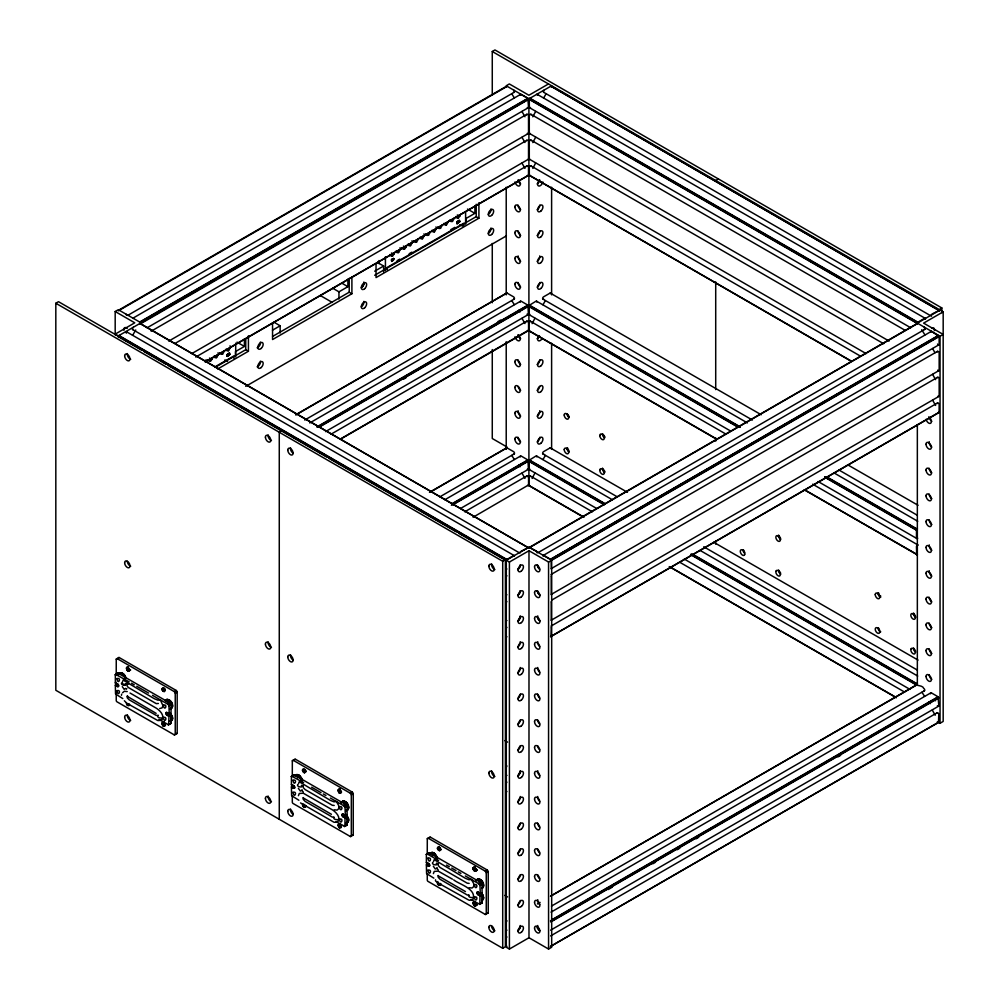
<?xml version="1.0" encoding="UTF-8"?>
<svg xmlns="http://www.w3.org/2000/svg" width="999" height="999" viewBox="0 0 999 999"><rect width="100%" height="100%" fill="white"/><g stroke="black" fill="none" stroke-linecap="round" stroke-linejoin="round"><path stroke-width="1.5" d="M170.367 723.651L171.029 723.164L171.029 704.695L170.255 703.234L117.857 673.101L115.347 674.924L115.347 682.866L117.42 684.065A1.498 0.862 60 0 1 118.481 685.901A1.498 0.862 60 0 1 117.42 686.513L115.347 685.314L115.534 694.005L122.802 698.588M346.441 825.311L347.103 824.824L347.103 806.355L346.328 804.882L294.031 774.762L291.421 776.585L291.421 784.527L293.494 785.726A1.498 0.862 60 0 1 294.555 787.562A1.498 0.862 60 0 1 293.494 788.174L291.421 786.975L291.608 795.654L298.876 800.249M392.719 260.689L393.406 258.441M481.293 903.183L482.067 902.609L482.055 884.127L481.293 882.804L428.996 852.671L426.386 854.495L426.386 862.449L428.459 863.636A1.498 0.862 60 0 1 429.52 865.471A1.498 0.862 60 0 1 428.459 866.083L426.386 864.897L426.573 873.576L433.841 878.158M168.981 716.283L169.206 713.698L166.908 712.637A1.498 0.862 60 0 0 165.846 713.249A1.498 0.862 60 0 0 166.908 715.084L168.981 716.283L168.631 724.837L158.853 719.405M345.055 817.931L345.279 815.359L342.982 814.297A1.498 0.862 60 0 0 341.92 814.909A1.498 0.862 60 0 0 342.982 816.745L345.055 817.931L344.867 826.398L336.263 821.827M426.386 854.495L427.16 853.92L438.611 860.526M471.228 899.749L479.832 904.32L480.007 895.853L477.947 894.654A1.498 0.862 60 0 1 476.885 892.819A1.498 0.862 60 0 1 477.947 892.207L480.232 893.281L480.007 895.853M118.319 337.063L119.268 335.377M530.244 98.102L529.32 99.45L529.295 107.093A1.349 0.787 -60 0 0 530.494 107.467M506.218 561.013L506.918 559.502L513.523 555.656A1.349 0.787 -60 0 1 514.448 555.943M506.231 767.419L506.93 765.908M506.231 922.227L506.93 920.716M917.182 323.738L917.894 322.227L924.5 318.381A1.349 0.787 -60 0 1 925.424 319.243M917.419 528.871L916.495 530.232L916.47 537.862A1.349 0.787 -60 0 0 917.681 538.236M923.788 690.684A1.349 0.787 60 0 0 924.737 690.134A1.349 0.787 60 0 0 923.788 688.473C922.701 684.59 913.873 686.301 917.419 683.678M118.319 310.864L507.167 86.326M506.218 86.913L506.918 86.214M506.231 293.731L506.93 293.044L513.536 296.815A1.349 0.787 60 0 1 513.786 299.126M527.572 175.499L528.496 175.212L528.521 167.607A1.349 0.787 60 0 0 527.559 165.946A1.349 0.787 60 0 0 526.61 166.496M506.231 448.539L506.93 447.852L513.536 451.623A1.349 0.787 60 0 1 514.497 453.284A1.349 0.787 60 0 1 513.536 453.833M530.469 321.715A1.349 0.787 -60 0 0 529.507 321.166A1.349 0.787 -60 0 0 528.558 322.827L528.558 330.169L527.584 330.731M530.469 476.523A1.349 0.787 -60 0 0 529.507 475.974A1.349 0.787 -60 0 0 528.558 477.634L528.558 484.977L527.584 485.526M528.946 547.939L917.806 323.401M916.845 323.988L917.119 323.339M938.198 412.575L939.122 412.287L939.16 404.682A1.349 0.787 60 0 0 938.198 403.022A1.349 0.787 60 0 0 937.237 403.584M550.611 946.403L938.498 722.452L938.785 714.497A1.349 0.787 60 0 0 937.824 712.836A1.349 0.787 60 0 0 936.862 713.386M535.639 111.451L532.817 116.808M535.639 137.25L532.817 142.595M535.639 163.049L532.817 168.406M534.915 318.281L532.105 323.626M534.915 473.089L532.105 478.434M227.585 354.333L227.06 354.907L227.947 354.021M227.248 355.007C228.783 354.046 227.21 358.104 227.185 354.433M456.968 222.178L457.642 221.566L457.117 223.714L457.867 221.853L456.993 221.94M457.142 222.278L457.48 221.266L458.216 221.566L457.542 223.127L457.904 221.179L457.255 221.803M116.221 692.831L116.246 700.661A1.261 0.724 60 0 0 116.883 701.76L174.288 734.889A1.898 1.099 60 0 0 175.237 734.34L175.237 693.244A1.898 1.099 60 0 0 174.288 691.608L117.208 658.653A1.898 1.099 60 0 0 116.259 659.203L116.221 674.687M118.182 658.441L118.219 658.066A1.898 1.099 60 0 1 119.168 657.529L176.249 690.471A1.898 1.099 60 0 1 177.185 692.12L177.185 733.204A1.898 1.099 60 0 1 176.249 733.753M126.411 668.269C126.998 665.471 130.469 669.155 129.258 670.791C123.826 672.027 130.22 663.96 126.461 667.844M129.458 704.707C129.058 707.217 126.074 704.52 126.411 702.946M162.038 688.835C162.712 685.689 166.833 690.721 164.323 691.683C157.305 687.974 169.193 687.087 163.561 691.483M162.038 723.513C162.625 720.716 166.096 724.4 164.885 726.036C159.078 727.185 166.533 719.055 162.238 722.752M171.653 708.279L170.117 708.965C174.775 707.005 169.268 697.464 165.235 700.511L166.596 699.525M171.428 708.216L172.54 706.068L171.491 702.534L168.956 699.874L167.407 699.837M171.791 719.767L170.117 714.16L170.742 713.798L172.54 718.406L170.117 721.315L171.653 720.629M292.295 795.991L292.32 802.322A1.261 0.724 60 0 0 292.957 803.421L350.362 836.538A1.898 1.099 60 0 0 351.311 835.988L351.311 794.904A1.898 1.099 60 0 0 350.362 793.256L293.281 760.314A1.898 1.099 60 0 0 292.332 760.851L292.295 776.348M302.485 769.917C303.259 766.495 307.592 772.602 304.408 772.739C298.139 767.669 309.827 769.605 304.408 772.739M338.112 790.484C338.698 787.699 342.17 791.383 340.959 793.019C335.527 794.255 341.908 786.188 338.162 790.059M338.112 825.162C338.698 822.377 342.17 826.061 340.959 827.696C335.527 828.933 341.908 820.866 338.162 824.737M347.727 809.939L346.191 810.626C351.373 808.628 344.118 797.751 340.959 802.959M347.502 809.864L348.127 809.502C349.613 806.168 346.865 801.435 343.244 801.048L342.62 801.41M347.864 821.415L346.191 815.821L346.815 815.459L348.614 820.067L346.191 822.964L347.727 822.277M352.31 835.414A1.898 1.099 60 0 0 353.259 834.864L353.259 793.768A1.898 1.099 60 0 0 352.31 792.132L295.592 759.327L292.332 760.851M427.247 873.913L427.285 880.244A1.261 0.724 60 0 0 427.909 881.33L485.314 914.46A1.898 1.099 60 0 0 486.263 913.91L486.263 872.814A1.898 1.099 60 0 0 485.314 871.178L428.246 838.223A1.898 1.099 60 0 0 427.297 838.773L427.247 854.257M437.437 847.839C438.124 844.692 442.245 849.724 439.735 850.686C432.717 846.99 444.592 846.091 438.973 850.486M526.61 140.697L526.635 140.434A1.349 0.787 60 0 1 528.521 141.808L528.533 158.716A1.349 0.787 60 0 1 527.834 159.378M473.064 868.406C473.588 865.746 476.785 868.943 476.073 870.604C474.425 872.989 471.004 867.07 475.024 867.282M473.064 903.084C473.663 900.286 477.122 903.97 475.924 905.618C470.479 906.842 476.873 898.775 473.114 902.659M483.254 887.324L481.893 888.311C485.526 885.251 478.958 876.061 475.911 880.868M477.584 879.332L478.209 878.97C481.655 879.32 483.953 883.378 483.441 886.637L482.817 887M482.467 900.124L482.517 894.455L483.566 897.976L481.893 900.661L483.741 897.876L481.955 893.281M486.925 913.186L487.275 913.323A1.898 1.099 60 0 0 488.224 912.786L488.224 871.69A1.898 1.099 60 0 0 487.275 870.042L430.544 837.249L427.297 838.773M567.494 447.889L568.968 450.961M778.583 569.917L778.533 570.367A3.159 1.823 60 0 0 780.768 574.238M878.533 592.782L879.607 595.566M937.237 377.784L937.274 377.51A1.349 0.787 60 0 1 939.16 378.883L939.172 395.804A1.349 0.787 60 0 1 937.974 396.166M913.548 647.827L913.486 648.289A3.159 1.823 60 0 0 915.721 652.16M122.353 682.23L123.227 680.007L124.95 679.432L124.338 680.344M121.453 695.304L121.653 694.143M157.642 715.684L157.767 716.67A3.134 1.811 0 0 0 161.576 717.944M298.426 783.89L299.3 781.668L301.024 781.093L300.412 782.005M298.426 795.691L299.3 793.468L303.296 793.218L332.605 809.977C336.039 812.212 340.784 817.095 338.149 821.365L334.852 822.289M333.716 817.332L333.841 818.318A3.134 1.811 0 0 0 337.65 819.605M433.379 861.8L434.265 859.577L435.989 859.015L435.377 859.914M433.379 873.613L434.265 871.39L438.261 871.14L452.422 879.157M468.681 895.254L468.793 896.24A3.134 1.811 0 0 0 472.602 897.514M208.541 359.89L209.141 361.226L210.589 361.076L212.65 357.517M224.625 350.599L222.565 354.17L221.116 354.308L220.517 352.972M393.606 258.454C391.983 260.539 393.781 257.58 393.431 259.041M390.522 254.82L391.133 256.156L392.582 256.006L394.642 252.447M393.456 259.353L392.644 260.614M402.497 247.902L403.109 249.238L404.558 249.088L406.618 245.529M418.593 238.624L416.533 242.183L415.084 242.32L414.485 240.996M430.569 231.706L428.509 235.264L427.06 235.402L426.461 234.078M442.545 224.787L440.484 228.346L439.036 228.496L438.436 227.16M448.539 221.328L446.478 224.887L445.03 225.037L444.418 223.701M454.52 217.869L452.46 221.441L451.011 221.578L450.412 220.242M456.393 216.795L457.005 218.119L458.454 217.982L460.514 214.423M536.813 302.11A1.349 0.787 -60 0 0 535.889 301.248L528.846 305.644L528.571 313.911A1.349 0.787 -60 0 0 529.782 314.285M536.813 456.918A1.349 0.787 -60 0 0 535.889 456.056L528.846 460.452L528.571 468.718A1.349 0.787 60 0 1 527.347 469.13M392.482 259.29L393.394 258.966M393.731 258.766L392.657 259.415L393.731 258.716M435.539 879.807L435.527 880.931L437.887 882.841L468.906 900.149M391.371 260.19C391.658 257.854 391.496 263.436 391.995 259.265M115.385 674.675L118.069 673.126M291.458 776.335L294.143 774.774M228.734 354.657C228.958 353.334 229.445 354.857 229.945 354.458M459.028 221.99L459.053 220.816L459.228 221.778M458.803 222.028L459.228 220.916M229.633 354.333L229.083 353.171L228.421 355.132L229.645 354.633M459.665 221.628L458.978 220.442L458.316 222.402L459.203 222.103M118.456 674.75L120.916 672.752M165.509 700.936L165.859 700.149M165.672 700.836L166.034 700.049M295.155 776.048L296.253 774.637M295.329 775.948L295.679 775.162M341.583 802.597L342.669 801.173M341.745 802.497L342.108 801.71M430.119 853.97L431.218 852.547M430.282 853.87L430.644 853.084M476.535 880.506L477.634 879.095M476.71 880.406L477.072 879.62M227.223 356.443L228.009 353.908M227.647 355.856L227.922 353.883M346.99 825.137L344.505 826.51M135.739 329.982L133.192 334.378A1.349 0.787 -60 0 1 132.517 335.09M546.078 93.806L544.168 97.103A1.349 0.787 -60 0 1 543.493 97.815M545.367 300.637L543.456 303.921A1.349 0.787 -60 0 1 542.782 304.645M545.367 455.444L543.456 458.728A1.349 0.787 -60 0 1 542.782 459.453M122.577 692.757L124.276 691.283L127.223 691.57M158.354 703.483L156.244 703.621L129.071 687.924C127.41 687.487 125.587 683.366 128.509 684.028M158.354 715.296L156.244 715.421L129.071 699.737L127.173 697.727L127.522 695.741M303.246 785.763L303.246 787.587L305.145 789.585L332.317 805.269L334.203 805.456M303.246 797.564L303.246 799.387L305.145 801.385L332.317 817.082L334.203 817.257M438.211 863.685L438.211 865.496L440.097 867.507L467.27 883.191L469.168 883.378M438.211 875.486L438.211 877.309L440.097 879.307L467.27 894.992L469.168 895.179M291.546 776.136L303.646 782.604M302.26 790.908L302.148 789.859L301.473 790.184L303.296 791.982M437.225 868.83L437.1 867.769L436.426 868.106L438.261 869.904M214.523 356.431L215.122 357.767L216.583 357.617L218.631 354.058L218.032 352.734M226.498 349.525L227.098 350.849L228.559 350.711L230.607 347.153L230.007 345.816M396.516 251.361L397.115 252.697L398.576 252.547L400.624 248.988L400.025 247.665M408.491 244.443L409.091 245.779L410.552 245.642L412.599 242.07L412 240.747M420.467 237.537L421.066 238.861L422.527 238.724L424.575 235.165L423.976 233.828M432.442 230.619L433.042 231.955L434.503 231.805L436.551 228.247L435.951 226.91M120.18 672.976L118.819 673.963M172.228 720.092L170.866 721.078M302.06 780.032C302.023 776.822 297.752 772.402 294.892 775.624L295.517 775.261M302.934 803.608C300.849 805.356 305.731 809.565 305.482 805.881M348.301 821.752L346.94 822.739M550.986 636.588L551.261 628.633A1.349 0.787 60 0 0 550.973 627.697M437.312 858.99C437.437 855.531 433.191 850.087 429.845 853.533L430.469 853.171M437.887 881.53C435.189 887.299 444.592 883.89 438.573 884.877M392.982 260.514L393.756 259.665M117.67 673.164L115.347 674.924M293.831 774.774L291.421 776.585M169.206 713.698L168.981 705.881L171.029 704.695M168.981 724.225L171.029 723.039M347.103 806.355L345.055 807.542L345.279 815.359M345.055 825.886L347.103 824.687M480.232 893.281L480.007 885.464L482.067 884.265M480.007 903.795L482.067 902.609M55.819 303.246L502.709 561.263L505.394 559.715L505.394 946.727L502.709 948.276L55.819 690.272L55.819 303.246L58.504 301.698L509.415 562.037L528.983 550.736L548.563 562.037L939.135 336.563L931.867 331.543A1.349 0.787 60 0 0 930.906 332.093M492.27 95.192L492.27 51.498L494.955 49.95L941.832 307.954L941.832 312.637M115.185 334.927L115.185 311.513L118.319 309.715L141.021 322.814M506.493 86.251L118.594 310.202L119.268 310.277M127.66 315.434L514.198 92.27M520.554 94.393L132.655 318.344A1.349 0.787 60 0 1 133.329 318.419M548.488 83.953L528.908 95.255L509.34 83.953L506.218 85.764L528.908 98.864L551.61 85.764M139.66 322.065L527.834 98.302L528.533 107.13A1.349 0.787 60 0 1 527.335 107.492M139.935 322.252L528.059 98.551M140.16 322.502L528.259 98.839M528.409 99.163L118.319 335.926L115.185 334.116L134.765 322.814L115.185 311.513M140.647 323.738L528.508 99.475M147.115 327.797L528.259 107.742M151.149 331.218L526.885 114.286M168.744 341.109L528.259 133.541M175.237 343.319L526.635 140.434M191.721 353.634L528.259 159.34M195.754 357.055L526.885 165.884M205.469 361.713L528.496 175.212M205.22 362.063L528.396 175.424M458.628 221.928L459.84 221.728L459.528 220.329M227.46 355.756L228.334 355.457M228.421 355.132L229.945 354.158M457.367 223.027L458.229 222.727L457.117 223.714M458.316 222.402L459.84 221.428M457.542 223.127L458.229 222.727M227.035 356.343L228.334 355.806M244.405 338.848L244.405 346.428L235.464 351.586L235.464 355.919M272.49 330.207L280.157 325.786L280.157 333.004M332.779 288.274L338.948 291.833L347.889 286.676L347.889 279.108M374.7 271.191L383.641 266.034L383.641 271.815M456.93 223.614L458.229 223.077M474.9 205.782L474.9 213.349L465.959 218.506L465.959 222.839M397.103 260.677L399.787 259.116M409.19 253.696L411.875 252.148M450.799 229.67L454.82 227.347M215.085 366.795L233.878 355.944L233.878 358.316M215.01 367.445L245.742 349.7L248.426 351.248L248.426 335.776M374.687 275.274L476.223 216.658L478.908 218.207L478.908 202.722M272.565 336.451L349.225 292.195L351.898 293.743L351.898 276.81M217.695 368.993L248.426 351.248M478.908 218.207L376.036 277.597L376.036 263.661M351.898 293.743L272.552 339.548L272.552 322.627M245.742 386.363L506.406 235.876M295.667 414.81L506.705 293.019M296.091 414.772L506.93 293.044M281.943 430.706L279.27 432.255L279.27 819.267M715.709 180.507L718.393 178.958M304.732 420.042L514.223 299.088M309.727 422.952L520.566 301.223M497.977 321.603L500.674 320.042M317.008 426.86L527.847 305.132L528.558 313.948A1.349 0.787 60 0 1 527.122 314.073M317.232 427.097L528.084 305.369M318.931 426.935L528.434 305.981M319.031 427.247L528.521 306.306L738.099 427.222M403.371 379.283L406.069 377.722M325.537 431.618L528.271 314.573M330.931 434.253L526.91 321.116M339.972 439.298L528.558 330.169M340.197 439.323L528.409 330.657M116.259 659.203L119.168 657.529M429.47 492.357L506.705 447.827M429.895 492.32L506.93 447.852M115.36 674.8L118.182 673.164M126.461 668.756L128.359 667.132M126.611 669.268L128.421 667.619M119.38 673.438L121.778 672.839L123.626 673.9M126.861 669.767L128.809 668.643L130.295 669.954L128.334 671.078M120.13 673.214L121.616 672.939L124.5 674.812L126.161 678.284M127.173 670.229L129.133 669.105M120.991 673.301L122.54 673.326M127.535 670.629L129.495 669.492M127.934 670.916L129.895 669.78M121.915 673.688L123.464 674M128.696 671.116L130.657 669.992M122.84 674.362L125.062 675.998L125.986 678.383L125.362 678.746M123.701 675.274L125.062 675.998M115.347 682.866L117.645 683.94A1.498 0.862 60 0 1 118.706 685.776A1.498 0.862 60 0 1 117.645 686.388L117.42 686.513M125.637 677.185L125.012 677.534L124.438 676.36M439.885 496.815L514.223 453.896M115.347 685.314L117.645 686.388M444.88 499.725L520.566 456.031M452.16 503.633L527.847 459.94L528.558 468.756A1.349 0.787 -60 0 0 529.782 469.093M452.397 503.883L528.084 460.177M451.386 505.269L528.434 460.789M452.834 504.807L528.521 461.113L604.295 504.782M460.701 508.391L528.271 469.38M127.173 704.907L129.495 704.17L127.535 705.306M464.735 511.813L526.91 475.911M162.088 689.322L164.048 688.186M162.238 689.834L164.198 688.698M162.475 690.334L164.435 689.21M162.8 690.809L164.76 689.672M163.162 691.196L165.122 690.059M473.101 517.245L528.558 484.977M174.288 691.608L176.249 690.471M175.237 693.244L177.185 692.12M165.809 699.987L167.345 699.3M166.546 699.75L167.17 699.387C171.216 699.2 175.05 706.48 170.866 708.741M168.332 700.237L168.956 699.874M169.256 700.911L169.88 700.549M170.117 701.822L170.742 701.46M170.255 703.234L168.207 704.42L152.485 695.329M170.866 702.896L171.491 702.534M170.479 703.433L168.319 704.507L168.981 705.881M168.531 704.732L170.592 703.546M168.631 704.869L170.692 703.683M168.794 705.157L170.779 703.82M168.856 705.306L170.916 704.12M168.906 705.456L170.966 704.27M171.428 704.083L172.053 703.721M168.968 705.744L171.004 704.42M171.791 705.282L172.415 704.919M171.915 706.43L172.54 706.068M171.791 707.417L172.415 707.067M165.846 713.249L166.071 713.124A1.498 0.862 60 0 1 167.133 712.512M166.908 715.084L169.206 716.146M170.866 715.247L171.491 714.884M171.428 716.433L172.053 716.071M162.088 723.089L164.048 721.952M171.791 717.632L172.415 717.27M162.088 724L163.986 722.377M162.238 724.512L164.048 722.864M171.915 718.768L172.54 718.406M162.475 725.012L164.435 723.888L165.522 725.024L163.561 726.161M162.8 725.474L164.76 724.35M171.428 720.554L172.577 719.305L172.577 717.17L170.055 712.786M163.162 725.873L165.122 724.737M168.207 724.799L171.029 723.164M168.431 724.862L170.966 723.388M174.288 734.889L177.185 733.204M941.832 307.954L939.16 309.503L492.27 51.498M917.344 323.127L940.047 310.027L943.181 311.825L943.181 721.44L940.047 723.251L937.374 721.715M528.983 547.639L917.557 323.301M943.181 311.825L923.6 323.127L943.181 334.428L940.047 336.238L940.047 723.251M538.286 552.522L924.837 329.345M543.294 555.419L931.18 331.468M543.006 556.043A1.349 0.787 60 0 1 543.968 555.494L550.561 559.34L938.461 335.389M550.561 559.34L938.698 335.627M550.799 559.577L938.898 335.914M938.898 344.817L550.998 568.768A1.349 0.787 60 0 0 551.273 568.156L551.148 560.189L939.048 336.238M550.973 574.537L937.524 351.361M938.898 370.617L550.998 594.567A1.349 0.787 60 0 0 551.273 593.943L551.261 577.035A1.349 0.787 60 0 0 550.973 576.098M552.085 599.899L937.274 377.51M938.898 396.416L550.998 620.367A1.349 0.787 60 0 0 551.273 619.755L551.261 602.834A1.349 0.787 60 0 0 550.973 601.885M550.973 626.136L937.524 402.959M291.433 776.448L294.255 774.824M302.535 770.404L304.495 769.28M302.685 770.916L304.645 769.792M296.204 774.862L298.614 774.987L301.71 778.833L301.086 779.195L297.989 775.349L295.454 775.099M302.934 771.428L304.882 770.291M297.065 774.949L297.69 774.587M303.246 771.89L305.207 770.753M297.989 775.349L298.614 774.987M303.609 772.277L305.569 771.153M304.008 772.564L305.969 771.44M298.913 776.023L299.538 775.661M299.775 776.922L300.399 776.573M300.512 778.009L301.136 777.647M291.421 784.527L293.718 785.589A1.498 0.862 60 0 1 294.78 787.424A1.498 0.862 60 0 1 293.718 788.036L293.494 788.174M550.549 636.638L939.122 412.287M550.786 636.65L939.035 412.5M291.421 786.975L293.718 788.036M302.685 805.594L304.645 804.47M303.246 806.568L305.207 805.431M303.609 806.955C305.457 805.107 307.642 806.368 304.408 807.417M304.008 807.242L305.969 806.118M338.311 789.722L340.272 788.598M338.162 790.971L340.06 789.36M338.311 791.483L340.122 789.847M338.549 791.995L340.509 790.871L341.196 791.72L339.235 792.844M338.873 792.457L340.834 791.333M339.635 793.131L341.596 792.007M350.362 793.256L352.31 792.132M351.311 794.904L353.259 793.768M341.883 801.635C346.278 798.788 351.598 808.016 346.94 810.389M341.308 802.16L341.933 801.797M343.481 801.498L344.106 801.136M344.405 801.885L345.03 801.523M345.329 802.559L345.954 802.197M346.191 803.471L346.815 803.109M330.382 798.039L344.28 806.068L346.328 804.882M346.94 804.557L347.565 804.195M344.28 806.068L346.553 805.082M344.393 806.168L346.665 805.206M344.605 806.393L346.753 805.331M347.078 806.068L345.042 807.404L346.853 805.469M344.93 806.955L346.99 805.768M344.98 807.105L347.04 805.918M347.502 805.743L348.127 805.381M347.864 806.942L348.489 806.58M347.977 808.079L348.614 807.716M347.864 809.078L348.489 808.715M341.92 814.909L342.145 814.772A1.498 0.862 60 0 1 343.206 814.16M342.982 816.745L345.279 817.806M346.94 816.895L347.565 816.533M347.502 818.081L348.127 817.719M347.864 819.28L348.489 818.918M338.162 825.649L340.06 824.038M338.311 826.161L340.122 824.525M347.977 820.429L348.614 820.067M338.549 826.673L340.509 825.536L341.196 826.398L339.235 827.522M338.873 827.135L340.834 826.011M347.502 822.214L348.651 820.966L348.651 818.83L346.129 814.447M339.635 827.809L341.596 826.685M344.393 826.498L347.103 824.824M350.362 836.538L353.259 834.864M426.448 854.145L428.996 852.671M426.398 854.37L429.22 852.734M437.487 848.326L439.448 847.189M437.649 848.838L439.597 847.714M430.419 853.009L432.642 852.509L434.49 853.571L437.15 859.09M431.156 852.784L432.642 852.509M437.887 849.35L439.847 848.213M438.199 849.812L440.159 848.675M432.018 852.871L433.566 852.896M438.573 850.199L440.534 849.063M432.942 853.258L434.49 853.571M439.36 850.649L441.321 849.525M433.866 853.933L435.352 854.482M434.727 854.844L436.101 855.569M426.386 862.449L428.683 863.511A1.498 0.862 60 0 1 429.732 865.346A1.498 0.862 60 0 1 428.683 865.958L428.459 866.083M436.663 856.755L436.039 857.117L435.477 855.931M426.386 864.897L428.683 865.958M438.199 884.49L440.159 883.353M438.973 885.164L440.534 883.74M439.36 885.326L441.321 884.202M473.276 867.644L475.224 866.508M473.114 867.981L475.074 866.845M473.114 868.893L475.074 867.769L476.948 870.092L474.987 871.228M473.276 869.405L475.224 868.281M473.514 869.917L475.474 868.78M473.826 870.379L475.786 869.242M474.2 870.766L476.161 869.63M474.6 871.053L476.548 869.929M475.362 871.253L477.322 870.129M485.314 871.178L487.275 870.042M486.263 872.814L488.224 871.69M476.835 879.557C480.894 877.06 485.277 884.015 483.091 887.424L482.467 887.786M476.273 880.082L476.898 879.719M478.446 879.407L479.07 879.045M479.37 879.807L479.995 879.445M480.294 880.481L480.919 880.119M481.156 881.393L481.78 881.031M465.334 875.961L479.233 883.99L481.293 882.804M481.893 882.479L482.517 882.117M479.233 883.99L481.406 882.891M479.345 884.078L481.618 883.116M479.458 884.19L481.718 883.253M479.657 884.44L481.805 883.391M480.007 885.464L479.832 884.727L481.88 883.541M479.945 885.027L481.943 883.69M479.982 885.176L482.042 883.99M482.467 883.653L483.091 883.291M480.007 885.326L482.055 884.127M482.817 884.864L483.441 884.502M482.942 886.001L483.566 885.638M476.885 892.819L477.11 892.694A1.498 0.862 60 0 1 478.171 892.082M477.947 894.654L480.232 895.728M482.467 896.003L483.091 895.641M482.817 897.202L483.441 896.84M473.114 903.571L475.024 901.947M482.942 898.338L483.566 897.976M473.276 904.083L475.074 902.434M473.514 904.595L475.474 903.458L476.948 904.769L474.987 905.893M482.817 899.337L483.441 898.975M473.826 905.057L475.786 903.92M474.2 905.444L476.161 904.307M474.6 905.731L476.548 904.595M475.362 905.931L477.322 904.807M480.007 903.933L482.055 902.746M479.57 904.432L482.042 902.859M485.314 914.46L488.224 912.786M550.474 896.203L916.745 684.74M537.387 903.97L540.097 902.409M550.674 896.14L917.182 684.702M551.436 906.118L924.462 690.746M551.023 912.149L930.806 692.881M551.548 919.954L938.086 696.79L938.798 705.606A1.349 0.787 60 0 1 937.362 705.731M550.424 920.978L938.323 697.027M550.774 921.59L938.673 697.639M550.874 921.915L938.76 697.964M608.179 889.547L612.225 887.199M652.772 863.798L655.481 862.237M677.11 849.749L679.807 848.188M696.028 838.823L698.726 837.262M837.936 756.892L840.646 755.331M509.415 949.05L528.983 937.749L548.563 949.05L551.685 947.239L551.685 560.227L528.983 547.115L506.281 560.227L506.281 947.239L509.415 949.05L509.415 562.037M550.624 930.181L938.523 706.231M550.599 935.938L937.149 712.774M550.412 946.465L938.748 722.102M392.769 259.715L393.194 259.59M550.624 86.351L551.61 86.888M139.66 323.626L140.647 324.163M530.257 175.462L529.308 175.2L529.27 167.595A1.349 0.787 -60 0 1 530.232 165.934A1.349 0.787 -60 0 1 531.181 166.496M550.899 293.706L550.187 293.044L543.593 296.828A1.349 0.787 -60 0 0 542.632 298.489A1.349 0.787 -60 0 0 543.593 299.038M529.545 330.694L528.583 330.432L717.132 439.285M550.899 448.514L550.187 447.852L543.593 451.635A1.349 0.787 -60 0 0 542.632 453.296A1.349 0.787 -60 0 0 543.593 453.846M529.545 485.502L528.583 485.239L584.003 517.232M804.557 489.972L917.444 554.645M115.609 674.35L129.196 681.88M392.994 258.766L393.618 259.153M529.22 547.29L536.263 551.023A1.349 0.787 60 0 1 537.187 552.947M167.27 702.522L168.719 702.909M938.498 722.452L937.824 722.389M481.78 888.173L482.692 887.849M481.78 900.524L482.692 900.199M158.779 720.629L162.075 719.705C164.71 715.434 159.965 710.564 156.531 708.316L130.045 693.031M469.817 900.211L473.114 899.287C476.623 888.723 459.265 884.377 453.683 879.882M506.905 636.825L506.193 636.163M506.918 791.62L506.218 790.971M506.918 946.428L506.218 945.778M159.678 708.516L162.075 707.904L162.962 705.681L160.352 699.874L157.879 700.174L154.42 698.776L124.45 680.868M301.548 786.95L299.837 786.887A3.134 1.811 0 0 1 297.627 784.69M436.513 864.872L434.802 864.809A3.134 1.811 0 0 1 432.579 862.612M392.682 260.065L393.131 260.052M880.768 596.053L880.007 595.854M170.055 708.428L170.916 708.503M170.055 720.766L170.916 720.853M297.24 777.547L297.989 777.746M345.954 810.177L346.99 810.164M345.954 822.514L346.99 822.502M432.192 855.456L432.942 855.656M157.879 720.579L126.861 703.271L124.338 700.749M333.953 822.227L300.524 802.921M334.166 809.802L337.113 810.089L338.811 808.616L338.811 805.793L336.426 801.535L333.953 801.822L330.494 800.436L300.524 782.529M469.118 887.724L472.065 888.011L473.776 886.538L473.776 883.703L471.391 879.445L468.906 879.744L465.459 878.346L435.477 860.439M604.994 437.013L603.071 434.203M604.994 471.69L603.071 468.881M344.018 804.12L344.792 804.57M478.983 882.042L479.757 882.492M539.735 930.856L539.522 930.743A4.108 2.373 60 0 1 538.099 929.357M551.136 86.201L939.51 310.839M550.911 86.226L939.485 310.564M543.631 92.283L930.169 315.447M537.275 94.368L925.174 318.319M529.994 98.277L917.894 322.227M529.77 98.526L917.656 322.477M529.57 98.814L917.469 322.764M529.42 99.138L940.047 336.238M529.32 99.45L917.219 323.401M529.57 107.717L910.713 327.759M530.906 114.273L905.281 330.419M529.57 133.504L889.085 341.071M530.906 140.072L883.665 343.731M529.57 159.303L866.108 353.609M530.906 165.871L860.688 356.268M529.308 175.2L851.648 361.313M529.395 175.412L851.423 361.338M467.482 209.066L474.9 213.349M457.33 214.96L459.902 216.446M455.881 216.496L458.454 217.982M458.978 220.442L458.491 222.502M459.927 224.563L462.487 226.036M449.887 219.955L452.46 221.441M443.906 223.401L446.478 224.887M437.912 226.86L440.484 228.346M550.187 293.044L761.263 414.76M847.539 464.722L918.044 505.269M431.93 230.319L434.503 231.805M542.919 299.101L752.409 420.055M838.91 469.992L917.294 515.247M425.936 233.778L428.509 235.264M536.563 301.186L747.402 422.914M833.903 472.852L917.706 521.241M419.955 237.238L422.527 238.724M529.283 305.107L740.122 426.835M826.623 476.773L917.182 529.058M529.045 305.344L739.897 427.072M826.398 477.023L916.945 529.295M528.846 305.644L739.697 427.372M826.198 477.31L916.745 529.595M528.696 305.956L738.186 426.91M824.687 476.848L916.595 529.907M824.6 477.16L916.495 530.232M413.961 240.697L416.533 242.183M407.979 244.156L410.552 245.642M528.858 314.535L730.232 430.806M818.094 481.518L916.757 538.486M403.434 246.079L406.019 247.565M530.194 321.104L726.161 434.24M812.662 484.19L918.081 545.054M401.985 247.602L404.558 249.088M395.991 251.061L398.576 252.547M804.307 489.622L917.157 554.77M528.833 330.781L716.708 439.248M391.458 252.984L394.031 254.47M390.01 254.52L392.582 256.006M392.619 258.828L393.331 259.203M377.46 262.475L383.641 266.034M341.72 283.117L347.889 286.676M320.404 295.579L332.33 302.46M550.187 447.852L627.459 492.307M713.736 542.27L918.044 660.077M542.919 453.908L617.245 496.828M703.746 546.765L917.294 670.054M536.563 455.994L612.25 499.687M700.099 550.412L917.706 676.048M507.08 447.065L492.27 438.511L492.27 349.563M529.283 459.915L604.969 503.608M692.819 554.333L917.182 683.865M529.045 460.152L604.732 503.858M691.233 553.796L916.945 684.103M528.846 460.452L604.545 504.145M692.394 554.87L916.745 684.39M528.696 460.764L604.383 504.458M692.232 555.182L916.595 684.715M690.796 554.72L916.495 685.039M273.976 322.215L280.157 325.786M528.858 469.343L596.428 508.354M684.29 559.078L909.989 689.397M530.194 475.911L592.357 511.8M680.207 562.524L904.57 692.057M669.829 566.783L896.215 697.489M528.683 485.452L582.904 516.808M669.243 566.608L896.303 697.702M236.988 342.145L244.405 346.428M225.986 349.225L228.559 350.711M229.633 353.059L229.308 355.269M229.083 353.171L228.596 355.232M219.992 352.684L222.565 354.17M224.862 359.915L227.522 361.438M214.011 356.131L216.583 357.617M209.465 358.054L212.05 359.54M208.017 359.59L210.589 361.076M140.16 323.476L528.508 547.839L139.935 323.501M132.655 329.558L519.205 552.722M126.299 331.643L514.198 555.594M119.018 335.552L506.918 559.502M118.794 335.801L506.68 559.752M118.594 336.089L506.493 560.039M118.344 336.725L141.321 349.987M144.018 351.548L165.647 364.036M168.356 365.597L184.565 374.962M187.275 376.523L326.486 456.893M329.183 458.454L456.231 531.805M458.941 533.366L506.243 560.676M504.87 740.584L507.579 742.145M504.87 895.391L507.579 896.952M131.506 683.216L134.266 684.814M136.751 686.251L148.551 693.069M311.663 787.237L321.029 792.632M323.314 793.955L325.936 795.479M446.478 865.072L449.3 866.695M451.723 868.094L455.981 870.554M458.279 871.877L460.901 873.388M166.908 712.637L168.981 713.835M342.982 814.297L345.055 815.484M477.947 892.207L480.007 893.406M127.11 696.241L156.131 713.373M303.184 797.901L331.406 814.297M438.136 875.811L465.459 891.583M527.834 98.302L521.228 94.468A1.349 0.787 60 0 0 520.304 95.317M527.847 305.132L521.241 301.286A1.349 0.787 60 0 0 520.317 302.148M938.086 696.79L931.493 692.944A1.349 0.787 60 0 0 930.569 693.806M527.847 459.94L521.241 456.093A1.349 0.787 60 0 0 520.317 456.955M924.912 334.852L921.69 329.745M514.273 97.777L511.688 93.744M514.298 304.595L511.7 300.574M915.633 616.42L914.11 613.773M915.733 617.469L915.159 617.045A3.159 1.823 60 0 1 913.573 612.974M780.669 538.498L779.145 535.864M780.768 539.547L780.194 539.123A3.159 1.823 60 0 1 778.608 535.052M915.633 651.098L914.16 648.938M568.968 416.283L567.494 414.123M780.669 573.176L779.195 571.016M924.537 696.253L921.94 692.232M514.298 459.403L511.7 455.382M939.385 310.352L932.204 313.961A1.349 0.787 -60 0 0 931.53 316.233M916.732 554.732L916.458 546.778A1.349 0.787 -60 0 1 917.656 545.017M528.409 547.627L521.228 551.223A1.349 0.787 -60 0 0 520.267 552.884M879.607 630.244L878.483 627.884M744.655 552.322L743.518 549.962M345.954 814.547L346.815 815.459M435.327 869.055L433.329 866.233M300.374 791.133L298.364 788.311M124.301 689.485L122.29 686.663M480.119 882.866L480.669 883.815M481.78 893.368L482.517 894.455M345.154 804.944L345.704 805.906M346.316 816.308L346.778 816.982M170.242 702.309L170.704 702.984M934.977 352.722L933.078 349.425A1.349 0.787 60 0 1 932.791 348.476M935.601 379.62L933.078 375.224A1.349 0.787 60 0 1 932.791 374.275M935.601 405.419L933.078 401.024A1.349 0.787 60 0 1 932.791 400.075M935.226 715.222L932.704 710.826A1.349 0.787 60 0 1 932.417 709.889M524.975 116.746L522.44 112.35A1.349 0.787 60 0 1 522.152 111.401M524.975 142.532L522.44 138.137A1.349 0.787 60 0 1 522.152 137.2M524.975 168.332L522.44 163.936A1.349 0.787 60 0 1 522.152 162.999M524.987 323.564L522.452 319.168A1.349 0.787 60 0 1 522.177 318.231M524.987 478.371L522.452 473.976A1.349 0.787 60 0 1 522.177 473.039M140.359 322.789L140.609 323.426M300.362 778.096L300.711 778.845M124.288 676.448L124.638 677.185M206.056 359.64L206.656 360.976M347.14 817.731L347.365 818.481M537.25 616.708L537.912 618.643A4.108 2.373 60 0 0 539.897 620.941M939.135 336.563L939.172 344.205A1.349 0.787 60 0 1 937.537 344.043M302.235 779.932L302.36 781.081M917.344 424.563L917.344 685.177M715.709 281.943L715.709 389.61M715.709 437.999L715.709 441.108M715.709 540.983L715.709 544.105M551.61 187.2L551.61 294.88M551.61 343.256L551.61 449.375M548.563 562.037L548.563 949.05M528.983 550.736L528.983 937.749M528.908 98.864L528.908 485.889M506.218 187.2L506.218 294.88M506.218 341.695L506.218 449.375M502.709 561.263L502.709 948.276M492.27 243.444L492.27 302.747M476.223 204.271L476.223 216.658M465.609 211.988L465.609 224.188M463.773 225.587L463.773 223.214L387.262 267.382L387.262 269.755M459.053 220.816L459.053 221.678M426.61 862.312L426.61 864.759M391.82 259.153L391.67 261.438M385.427 256.743L385.427 270.479M378.996 260.552L378.996 263.649M349.225 278.346L349.225 292.195M338.948 291.833L338.948 299.063M291.646 784.402L291.646 786.85M245.742 338.873L245.742 349.7M235.702 343.194L235.702 356.918M229.146 353.546L229.146 354.408M116.221 682.242L116.221 685.264M115.572 682.742L115.572 685.189M294.293 759.727A1.898 1.099 60 0 1 295.242 759.178M343.206 816.608A1.498 0.862 60 0 1 342.145 814.772M429.258 837.649A1.898 1.099 60 0 1 430.207 837.1M478.171 894.53A1.498 0.862 60 0 1 477.11 892.694M167.133 714.959A1.498 0.862 60 0 1 166.071 713.124M542.857 181.93A3.796 2.185 -60 0 1 538.374 185.901A3.796 2.185 -60 0 1 539.572 180.032M518.256 180.032A3.796 2.185 60 0 1 519.455 185.901A3.796 2.185 60 0 1 514.972 181.93M520.691 183.903A3.796 2.185 60 0 1 518.106 180.12M520.691 209.715A3.796 2.185 60 0 1 518.006 205.07M520.691 235.514A3.796 2.185 60 0 1 518.006 230.869M520.691 261.313A3.796 2.185 60 0 1 518.106 255.919M518.256 334.84A3.796 2.185 60 0 1 519.455 340.709A3.796 2.185 60 0 1 514.972 336.725M520.691 338.711A3.796 2.185 60 0 1 518.106 334.927M520.691 364.51A3.796 2.185 60 0 1 518.006 359.877M520.691 390.322A3.796 2.185 60 0 1 518.106 386.526M520.691 416.121A3.796 2.185 60 0 1 518.106 410.726M520.691 441.92A3.796 2.185 60 0 1 518.006 437.275M539.722 180.12A3.796 2.185 -60 0 1 537.137 183.903M539.822 205.07A3.796 2.185 -60 0 1 537.137 209.715M539.822 230.869A3.796 2.185 -60 0 1 537.137 235.514M539.722 255.919A3.796 2.185 -60 0 1 537.137 261.313M539.822 282.467A3.796 2.185 -60 0 1 537.137 287.113M542.157 338.524A3.796 2.185 -60 0 1 538.136 340.534A3.796 2.185 -60 0 1 538.923 335.514M539.46 335.826A3.796 2.185 -60 0 1 537.137 338.711M539.822 359.877A3.796 2.185 -60 0 1 537.137 364.51M539.722 386.526A3.796 2.185 -60 0 1 537.137 390.322M539.722 410.726A3.796 2.185 -60 0 1 537.137 416.121M539.822 437.275A3.796 2.185 -60 0 1 537.137 441.92M520.691 287.113A3.796 2.185 60 0 1 518.006 282.467M928.695 416.895A3.796 2.185 60 0 1 931.368 421.253A3.796 2.185 60 0 1 929.17 423.301A3.796 2.185 60 0 1 926.11 419.293M931.83 421.278A3.796 2.185 60 0 1 929.232 417.482M931.83 447.077A3.796 2.185 60 0 1 929.232 441.683M931.83 472.877A3.796 2.185 60 0 1 929.145 468.231M931.83 498.676A3.796 2.185 60 0 1 929.145 494.03M931.83 524.475A3.796 2.185 60 0 1 929.145 519.83M930.044 701.885A3.796 2.185 60 0 1 930.593 702.709M931.83 328.184A3.796 2.185 -60 0 1 934.415 330.582M931.83 550.287A3.796 2.185 60 0 1 929.232 544.892M931.83 576.086A3.796 2.185 60 0 1 929.232 570.691M931.83 601.885A3.796 2.185 60 0 1 929.145 597.24M931.83 627.684A3.796 2.185 60 0 1 929.145 623.039M931.83 653.483A3.796 2.185 60 0 1 929.145 648.838M931.83 679.283A3.796 2.185 60 0 1 929.145 674.637M539.647 620.766A3.796 2.185 60 0 1 537.749 615.884M539.647 594.967A3.796 2.185 60 0 1 537.649 590.821M520.317 694.03A3.796 2.185 -60 0 1 517.632 698.676M520.229 667.482A3.796 2.185 -60 0 1 517.632 672.876M520.229 641.683A3.796 2.185 -60 0 1 517.632 647.077M520.317 848.838A3.796 2.185 -60 0 1 517.632 853.483M520.317 590.821A3.796 2.185 -60 0 1 517.632 595.466M520.229 615.884A3.796 2.185 -60 0 1 517.632 621.278M520.317 823.039A3.796 2.185 -60 0 1 517.632 827.684M539.647 646.565A3.796 2.185 60 0 1 537.749 641.683M539.647 672.364A3.796 2.185 60 0 1 537.749 667.482M539.647 698.164A3.796 2.185 60 0 1 537.649 694.03M539.647 723.975A3.796 2.185 60 0 1 537.649 719.829M539.647 801.373A3.796 2.185 60 0 1 537.749 796.49M539.647 827.172A3.796 2.185 60 0 1 537.649 823.039M539.647 852.971A3.796 2.185 60 0 1 537.649 848.838M539.647 878.783A3.796 2.185 60 0 1 537.649 874.637M539.647 904.582A3.796 2.185 60 0 1 537.749 899.687M539.647 930.381A3.796 2.185 60 0 1 537.749 925.499M520.317 719.829A3.796 2.185 -60 0 1 517.632 724.475M520.317 745.629A3.796 2.185 -60 0 1 517.632 750.274M520.229 770.691A3.796 2.185 -60 0 1 517.632 776.073M520.229 796.49A3.796 2.185 -60 0 1 517.632 801.885M520.229 925.499A3.796 2.185 -60 0 1 517.632 930.881M539.647 569.168A3.796 2.185 60 0 1 537.649 565.022M520.317 565.022A3.796 2.185 -60 0 1 517.632 569.667M520.317 900.436A3.796 2.185 -60 0 1 517.632 905.082M520.317 874.637A3.796 2.185 -60 0 1 517.632 879.282M539.647 749.774A3.796 2.185 60 0 1 537.649 745.629M539.647 775.574A3.796 2.185 60 0 1 537.749 770.691M519.018 310.115A4.108 2.373 60 0 1 519.992 312M526.623 321.728A1.349 0.787 60 0 1 527.584 321.178A1.349 0.787 60 0 1 528.533 322.839M520.267 771.315A4.108 2.373 -60 0 1 517.919 775.724M506.943 775.374A1.349 0.787 -60 0 1 506.231 774.712M506.218 783.628A1.349 0.787 -60 0 1 506.918 782.155M520.267 926.123A4.108 2.373 -60 0 1 517.919 930.531M506.943 930.181A1.349 0.787 -60 0 1 506.231 929.52M506.218 938.436A1.349 0.787 -60 0 1 506.918 936.95M519.018 464.922A4.108 2.373 60 0 1 519.992 466.808M526.623 476.535A1.349 0.787 60 0 1 527.584 475.986A1.349 0.787 60 0 1 528.533 477.634M929.257 701.773A4.108 2.373 60 0 1 930.244 703.658M537.537 928.446A4.108 2.373 60 0 1 536.875 926.51M935.251 700.711A1.548 0.899 60 0 1 935.564 700.736M531.181 114.897A1.349 0.787 -60 0 0 530.232 114.348A1.349 0.787 -60 0 0 529.27 115.996L529.295 132.892A1.349 0.787 -60 0 0 530.244 133.441M531.181 140.684A1.349 0.787 -60 0 0 530.232 140.135A1.349 0.787 -60 0 0 529.27 141.796L529.295 158.691A1.349 0.787 -60 0 0 529.994 159.34M544.055 92.32A1.349 0.787 -60 0 1 544.305 90.01M536.6 94.43A1.349 0.787 -60 0 1 537.524 95.292M125.624 331.705A1.349 0.787 -60 0 1 126.299 333.204M506.918 568.98A1.349 0.787 -60 0 1 506.218 568.319M506.905 601.548A1.349 0.787 -60 0 0 506.193 603.021L506.218 619.917A1.349 0.787 -60 0 0 506.918 620.566M520.242 616.508A4.108 2.373 -60 0 1 517.894 620.916M133.329 329.483A1.349 0.787 -60 0 1 132.368 328.933A1.349 0.787 -60 0 1 133.329 327.285M520.242 564.91A4.108 2.373 -60 0 1 517.894 569.33M506.193 628.821A1.349 0.787 -60 0 1 506.905 627.347M506.905 575.749A1.349 0.787 -60 0 0 506.193 577.222L506.218 594.118A1.349 0.787 -60 0 0 506.918 594.767M520.242 590.709A4.108 2.373 -60 0 1 517.894 595.117M937.736 370.13A1.349 0.787 60 0 0 939.172 369.992L939.16 353.084A1.349 0.787 60 0 0 938.198 351.436A1.349 0.787 60 0 0 937.237 351.985M924.162 327.073A1.349 0.787 60 0 1 925.111 328.733A1.349 0.787 60 0 1 924.162 329.283M539.148 568.743A4.108 2.373 60 0 1 537.25 565.109M539.897 595.142A4.108 2.373 60 0 1 537.25 590.896M527.335 133.292A1.349 0.787 60 0 0 528.533 132.917L528.521 116.009A1.349 0.787 60 0 0 527.559 114.348A1.349 0.787 60 0 0 526.61 114.91M513.523 89.997A1.349 0.787 60 0 1 514.485 91.646A1.349 0.787 60 0 1 513.523 92.208M125.624 313.948A1.349 0.787 60 0 1 126.548 315.297M123.951 330.282A3.796 2.185 60 0 1 127.235 328.384M604.695 472.577A3.159 1.823 60 0 1 602.534 468.094M604.695 437.887A3.159 1.823 60 0 1 602.459 434.016M569.13 417.357A3.159 1.823 60 0 1 566.97 414.198M569.13 451.973A3.159 1.823 60 0 1 566.895 448.101M744.63 553.209A3.159 1.823 60 0 1 743.268 551.223L743.044 550.474A3.159 1.823 60 0 1 742.969 549.762M880.743 597.177A3.159 1.823 60 0 1 877.934 593.056M880.743 631.793A3.159 1.823 60 0 1 878.233 629.133L878.009 628.383A3.159 1.823 60 0 1 877.934 627.672M271.466 440.547A3.796 2.185 60 0 1 268.182 434.865M271.466 801.76A3.796 2.185 60 0 1 268.182 796.078M130.694 720.491A3.796 2.185 60 0 1 127.41 714.809M163.986 689.522A3.159 1.823 60 0 1 163.411 688.036M130.694 566.196A3.796 2.185 60 0 1 127.323 561.263M130.694 359.278A3.796 2.185 60 0 1 127.41 353.584M271.466 647.477A3.796 2.185 60 0 1 268.182 641.783M494.917 569.555A3.796 2.185 60 0 1 491.633 563.861M494.917 930.768A3.796 2.185 60 0 1 491.533 925.823M293.119 814.372A3.796 2.185 60 0 1 290.534 808.978M293.119 660.077A3.796 2.185 60 0 1 290.534 654.682M293.119 453.159A3.796 2.185 60 0 1 290.534 447.764M494.917 776.473A3.796 2.185 60 0 1 491.633 770.791M305.494 771.89A3.159 1.823 60 0 1 304.146 769.904M363.886 282.317A3.796 2.185 -60 0 1 361.301 287.712A3.796 2.185 -60 0 0 363.873 282.267M260.402 342.058A3.796 2.185 -60 0 1 257.118 347.752M490.896 208.991A3.796 2.185 -60 0 1 488.299 214.385M260.402 361.114A3.796 2.185 -60 0 1 257.118 366.795M363.873 301.373A3.796 2.185 -60 0 1 361.288 306.755M490.884 228.047A3.796 2.185 -60 0 1 488.286 233.429M116.895 678.596C118.044 685.976 122.015 676.972 116.895 678.596M116.895 690.684C118.044 698.064 122.015 689.06 116.895 690.684M163.312 705.144C164.473 712.524 168.431 703.521 163.312 705.144M163.312 717.482C164.473 724.862 168.431 715.858 163.312 717.482M292.969 780.256C294.118 787.637 298.089 778.633 292.969 780.256M292.969 792.344C294.118 799.712 298.089 790.709 292.969 792.344M339.385 806.792C340.547 814.173 344.505 805.169 339.385 806.792M339.385 819.143C340.547 826.523 344.505 817.519 339.385 819.143M427.922 858.166C429.083 865.546 433.042 856.543 427.922 858.166M427.922 870.254C429.083 877.634 433.042 868.631 427.922 870.254M474.35 884.714C475.499 892.095 479.47 883.091 474.35 884.714M474.35 897.065C475.499 904.432 479.47 895.429 474.35 897.065M775.923 571.291L775.848 571.915A3.159 1.823 60 0 0 779.195 576.086L779.657 575.948A3.159 1.823 60 0 0 779.195 571.615A3.159 1.823 60 0 0 775.923 571.291M910.888 649.213L910.813 649.837A3.159 1.823 60 0 0 914.16 654.008L914.622 653.858A3.159 1.823 60 0 0 914.16 649.537A3.159 1.823 60 0 0 910.888 649.213M744.68 554.507L744.455 555.007A3.159 1.823 60 0 1 740.596 552.772L740.371 552.022A3.159 1.823 60 0 1 742.532 550.012A3.159 1.823 60 0 1 744.68 554.507M879.644 632.429L879.42 632.916A3.159 1.823 60 0 1 875.549 630.681L875.324 629.932A3.159 1.823 60 0 1 877.484 627.934A3.159 1.823 60 0 1 879.644 632.429M126.648 688.761L125.399 688.536L126.648 688.761M125.474 685.302L123.764 685.239A3.134 1.811 0 0 1 121.553 683.029L125.474 685.302M126.648 684.24L125.399 683.828L126.648 684.24M302.722 785.901L301.473 785.476L302.722 785.901M437.687 863.81L436.426 863.398L437.687 863.81M778.096 535.939L777.509 535.689A3.159 1.823 60 0 0 775.861 537.225A3.159 1.823 60 0 0 777.509 540.671L778.096 541.096A3.159 1.823 60 0 0 780.331 539.81A3.159 1.823 60 0 0 778.096 535.939M913.049 613.848L912.474 613.611A3.159 1.823 60 0 0 910.813 615.147A3.159 1.823 60 0 0 912.474 618.593L913.049 619.018A3.159 1.823 60 0 0 915.284 617.719A3.159 1.823 60 0 0 913.049 613.848M540.958 236.813A3.796 2.185 -60 0 0 542.157 230.931A3.796 2.185 -60 0 0 537.674 234.915A3.796 2.185 -60 0 0 540.958 236.813M540.958 211.014A3.796 2.185 -60 0 0 542.157 205.132A3.796 2.185 -60 0 0 537.674 209.116A3.796 2.185 -60 0 0 540.958 211.014M540.958 391.62A3.796 2.185 -60 0 0 542.157 385.739A3.796 2.185 -60 0 0 537.674 389.722A3.796 2.185 -60 0 0 540.958 391.62M540.958 365.821A3.796 2.185 -60 0 0 542.157 359.94A3.796 2.185 -60 0 0 537.674 363.923A3.796 2.185 -60 0 0 540.958 365.821M514.885 206.868A3.796 2.185 60 0 0 518.906 211.875A3.796 2.185 60 0 0 518.906 206.518A3.796 2.185 60 0 0 514.885 206.868M514.885 232.667A3.796 2.185 60 0 0 518.906 237.675A3.796 2.185 60 0 0 518.906 232.317A3.796 2.185 60 0 0 514.885 232.667M514.885 258.479A3.796 2.185 60 0 0 518.906 263.474A3.796 2.185 60 0 0 518.906 258.117A3.796 2.185 60 0 0 514.885 258.479M514.885 361.675A3.796 2.185 60 0 0 518.906 366.683A3.796 2.185 60 0 0 518.906 361.313A3.796 2.185 60 0 0 514.885 361.675M514.885 387.475A3.796 2.185 60 0 0 518.906 392.482A3.796 2.185 60 0 0 518.906 387.125A3.796 2.185 60 0 0 514.885 387.475M514.885 413.286A3.796 2.185 60 0 0 518.906 418.281A3.796 2.185 60 0 0 518.906 412.924A3.796 2.185 60 0 0 514.885 413.286M514.885 439.085A3.796 2.185 60 0 0 518.906 444.08A3.796 2.185 60 0 0 518.906 438.723A3.796 2.185 60 0 0 514.885 439.085M540.958 262.612A3.796 2.185 -60 0 0 542.157 256.743A3.796 2.185 -60 0 0 537.674 260.714A3.796 2.185 -60 0 0 540.958 262.612M540.958 288.411A3.796 2.185 -60 0 0 542.157 282.542A3.796 2.185 -60 0 0 537.674 286.513A3.796 2.185 -60 0 0 540.958 288.411M540.958 443.219A3.796 2.185 -60 0 0 542.157 437.35A3.796 2.185 -60 0 0 537.674 441.321A3.796 2.185 -60 0 0 540.958 443.219M540.958 417.42A3.796 2.185 -60 0 0 542.157 411.551A3.796 2.185 -60 0 0 537.674 415.522A3.796 2.185 -60 0 0 540.958 417.42M514.885 284.278A3.796 2.185 60 0 0 518.906 289.273A3.796 2.185 60 0 0 518.906 283.916A3.796 2.185 60 0 0 514.885 284.278M926.023 470.042A3.796 2.185 60 0 0 930.044 475.037A3.796 2.185 60 0 0 930.044 469.68A3.796 2.185 60 0 0 926.023 470.042M926.023 444.243A3.796 2.185 60 0 0 930.044 449.238A3.796 2.185 60 0 0 930.044 443.881A3.796 2.185 60 0 0 926.023 444.243M926.023 624.85A3.796 2.185 60 0 0 930.044 629.845A3.796 2.185 60 0 0 930.044 624.487A3.796 2.185 60 0 0 926.023 624.85M926.023 599.05A3.796 2.185 60 0 0 930.044 604.045A3.796 2.185 60 0 0 930.044 598.688A3.796 2.185 60 0 0 926.023 599.05M926.023 495.841A3.796 2.185 60 0 0 930.044 500.849A3.796 2.185 60 0 0 930.044 495.479A3.796 2.185 60 0 0 926.023 495.841M926.023 521.64A3.796 2.185 60 0 0 930.044 526.648A3.796 2.185 60 0 0 930.044 521.278A3.796 2.185 60 0 0 926.023 521.64M926.023 676.448A3.796 2.185 60 0 0 930.044 681.455A3.796 2.185 60 0 0 930.044 676.086A3.796 2.185 60 0 0 926.023 676.448M926.023 547.44A3.796 2.185 60 0 0 930.044 552.447A3.796 2.185 60 0 0 930.044 547.077A3.796 2.185 60 0 0 926.023 547.44M926.023 573.239A3.796 2.185 60 0 0 930.044 578.246A3.796 2.185 60 0 0 930.044 572.889A3.796 2.185 60 0 0 926.023 573.239M926.023 650.649A3.796 2.185 60 0 0 930.044 655.656A3.796 2.185 60 0 0 930.044 650.287A3.796 2.185 60 0 0 926.023 650.649M534.527 618.431A3.796 2.185 60 0 0 538.548 623.438A3.796 2.185 60 0 0 538.548 618.069A3.796 2.185 60 0 0 534.527 618.431M534.527 592.632A3.796 2.185 60 0 0 538.548 597.639A3.796 2.185 60 0 0 538.548 592.27A3.796 2.185 60 0 0 534.527 592.632M521.453 570.966A3.796 2.185 -60 0 0 522.664 565.097A3.796 2.185 -60 0 0 518.169 569.068A3.796 2.185 -60 0 0 521.453 570.966M534.527 566.833A3.796 2.185 60 0 0 538.548 571.84A3.796 2.185 60 0 0 538.548 566.47A3.796 2.185 60 0 0 534.527 566.833M534.527 644.23A3.796 2.185 60 0 0 538.548 649.238A3.796 2.185 60 0 0 538.548 643.88A3.796 2.185 60 0 0 534.527 644.23M534.527 670.042A3.796 2.185 60 0 0 538.548 675.037A3.796 2.185 60 0 0 538.548 669.68A3.796 2.185 60 0 0 534.527 670.042M534.527 695.841A3.796 2.185 60 0 0 538.548 700.836A3.796 2.185 60 0 0 538.548 695.479A3.796 2.185 60 0 0 534.527 695.841M534.527 721.64A3.796 2.185 60 0 0 538.548 726.648A3.796 2.185 60 0 0 538.548 721.278A3.796 2.185 60 0 0 534.527 721.64M534.527 799.038A3.796 2.185 60 0 0 538.548 804.045A3.796 2.185 60 0 0 538.548 798.688A3.796 2.185 60 0 0 534.527 799.038M534.527 824.837A3.796 2.185 60 0 0 538.548 829.844A3.796 2.185 60 0 0 538.548 824.487A3.796 2.185 60 0 0 534.527 824.837M534.527 850.649A3.796 2.185 60 0 0 538.548 855.644A3.796 2.185 60 0 0 538.548 850.286A3.796 2.185 60 0 0 534.527 850.649M534.527 876.448A3.796 2.185 60 0 0 538.548 881.443A3.796 2.185 60 0 0 538.548 876.086A3.796 2.185 60 0 0 534.527 876.448M534.527 902.247A3.796 2.185 60 0 0 538.548 907.254A3.796 2.185 60 0 0 538.548 901.885A3.796 2.185 60 0 0 534.527 902.247M534.527 928.046A3.796 2.185 60 0 0 538.548 933.054A3.796 2.185 60 0 0 538.548 927.684A3.796 2.185 60 0 0 534.527 928.046M521.453 596.765A3.796 2.185 -60 0 0 522.664 590.896A3.796 2.185 -60 0 0 518.169 594.88A3.796 2.185 -60 0 0 521.453 596.765M521.453 622.577A3.796 2.185 -60 0 0 522.664 616.695A3.796 2.185 -60 0 0 518.169 620.679A3.796 2.185 -60 0 0 521.453 622.577M521.453 648.376A3.796 2.185 -60 0 0 522.664 642.494A3.796 2.185 -60 0 0 518.169 646.478A3.796 2.185 -60 0 0 521.453 648.376M521.453 674.175A3.796 2.185 -60 0 0 522.664 668.306A3.796 2.185 -60 0 0 518.169 672.277A3.796 2.185 -60 0 0 521.453 674.175M521.453 699.974A3.796 2.185 -60 0 0 522.664 694.105A3.796 2.185 -60 0 0 518.169 698.076A3.796 2.185 -60 0 0 521.453 699.974M521.453 725.774A3.796 2.185 -60 0 0 522.664 719.904A3.796 2.185 -60 0 0 518.169 723.875A3.796 2.185 -60 0 0 521.453 725.774M521.453 751.573A3.796 2.185 -60 0 0 522.664 745.704A3.796 2.185 -60 0 0 518.169 749.687A3.796 2.185 -60 0 0 521.453 751.573M521.453 932.179A3.796 2.185 -60 0 0 522.664 926.31A3.796 2.185 -60 0 0 518.169 930.294A3.796 2.185 -60 0 0 521.453 932.179M521.453 777.384A3.796 2.185 -60 0 0 522.664 771.503A3.796 2.185 -60 0 0 518.169 775.486A3.796 2.185 -60 0 0 521.453 777.384M521.453 803.184A3.796 2.185 -60 0 0 522.664 797.302A3.796 2.185 -60 0 0 518.169 801.285A3.796 2.185 -60 0 0 521.453 803.184M521.453 828.983A3.796 2.185 -60 0 0 522.664 823.101A3.796 2.185 -60 0 0 518.169 827.085A3.796 2.185 -60 0 0 521.453 828.983M521.453 854.782A3.796 2.185 -60 0 0 522.664 848.913A3.796 2.185 -60 0 0 518.169 852.884A3.796 2.185 -60 0 0 521.453 854.782M521.453 880.581A3.796 2.185 -60 0 0 522.664 874.712A3.796 2.185 -60 0 0 518.169 878.683A3.796 2.185 -60 0 0 521.453 880.581M521.453 906.38A3.796 2.185 -60 0 0 522.664 900.511A3.796 2.185 -60 0 0 518.169 904.495A3.796 2.185 -60 0 0 521.453 906.38M534.527 747.439A3.796 2.185 60 0 0 538.548 752.447A3.796 2.185 60 0 0 538.548 747.077A3.796 2.185 60 0 0 534.527 747.439M534.527 773.238A3.796 2.185 60 0 0 538.548 778.246A3.796 2.185 60 0 0 538.548 772.876A3.796 2.185 60 0 0 534.527 773.238M599.775 470.267A3.159 1.823 60 0 0 603.121 474.425A3.159 1.823 60 0 0 603.121 469.967A3.159 1.823 60 0 0 599.775 470.267M599.787 435.564A3.159 1.823 60 0 0 603.134 439.735A3.159 1.823 60 0 0 603.134 435.264A3.159 1.823 60 0 0 599.787 435.564M564.223 415.035A3.159 1.823 60 0 0 567.569 419.205A3.159 1.823 60 0 0 567.569 414.735A3.159 1.823 60 0 0 564.223 415.035M564.223 449.65A3.159 1.823 60 0 0 567.569 453.821A3.159 1.823 60 0 0 567.569 449.35A3.159 1.823 60 0 0 564.223 449.65M875.249 594.605A3.159 1.823 60 0 0 878.608 598.776A3.159 1.823 60 0 0 878.608 594.305A3.159 1.823 60 0 0 875.249 594.605M265.409 437.162A3.796 2.185 60 0 0 269.43 442.157A3.796 2.185 60 0 0 269.43 436.8A3.796 2.185 60 0 0 265.409 437.162M265.409 798.376A3.796 2.185 60 0 0 269.43 803.371A3.796 2.185 60 0 0 269.43 798.014A3.796 2.185 60 0 0 265.409 798.376M124.638 717.107A3.796 2.185 60 0 0 128.659 722.102A3.796 2.185 60 0 0 128.659 716.745A3.796 2.185 60 0 0 124.638 717.107M265.409 644.08A3.796 2.185 60 0 0 269.43 649.088A3.796 2.185 60 0 0 269.43 643.718A3.796 2.185 60 0 0 265.409 644.08M124.638 562.812A3.796 2.185 60 0 0 128.659 567.819A3.796 2.185 60 0 0 128.659 562.449A3.796 2.185 60 0 0 124.638 562.812M124.638 355.881A3.796 2.185 60 0 0 128.659 360.889A3.796 2.185 60 0 0 128.659 355.532A3.796 2.185 60 0 0 124.638 355.881M488.861 566.158A3.796 2.185 60 0 0 492.882 571.166A3.796 2.185 60 0 0 492.882 565.796A3.796 2.185 60 0 0 488.861 566.158M488.861 927.372A3.796 2.185 60 0 0 492.882 932.379A3.796 2.185 60 0 0 492.882 927.022A3.796 2.185 60 0 0 488.861 927.372M287.762 811.275A3.796 2.185 60 0 0 291.783 816.283A3.796 2.185 60 0 0 291.783 810.913A3.796 2.185 60 0 0 287.762 811.275M488.861 773.089A3.796 2.185 60 0 0 492.882 778.084A3.796 2.185 60 0 0 492.882 772.726A3.796 2.185 60 0 0 488.861 773.089M287.762 656.98A3.796 2.185 60 0 0 291.783 661.987A3.796 2.185 60 0 0 291.783 656.618A3.796 2.185 60 0 0 287.762 656.98M287.762 450.062A3.796 2.185 60 0 0 291.783 455.057A3.796 2.185 60 0 0 291.783 449.7A3.796 2.185 60 0 0 287.762 450.062M491.67 215.372A3.796 2.185 -60 0 0 492.869 209.503A3.796 2.185 -60 0 0 488.386 213.474A3.796 2.185 -60 0 0 491.67 215.372M364.66 288.699A3.796 2.185 -60 0 0 365.859 282.817A3.796 2.185 -60 0 0 361.376 286.8A3.796 2.185 -60 0 0 364.66 288.699M261.189 348.439A3.796 2.185 -60 0 0 262.387 342.57A3.796 2.185 -60 0 0 257.904 346.541A3.796 2.185 -60 0 0 261.189 348.439M364.66 307.804A3.796 2.185 -60 0 0 365.859 301.923A3.796 2.185 -60 0 0 361.376 305.906A3.796 2.185 -60 0 0 364.66 307.804M261.189 367.545A3.796 2.185 -60 0 0 262.387 361.675A3.796 2.185 -60 0 0 257.904 365.646A3.796 2.185 -60 0 0 261.189 367.545M491.67 234.478A3.796 2.185 -60 0 0 492.869 228.596A3.796 2.185 -60 0 0 488.386 232.58A3.796 2.185 -60 0 0 491.67 234.478"/></g></svg>
